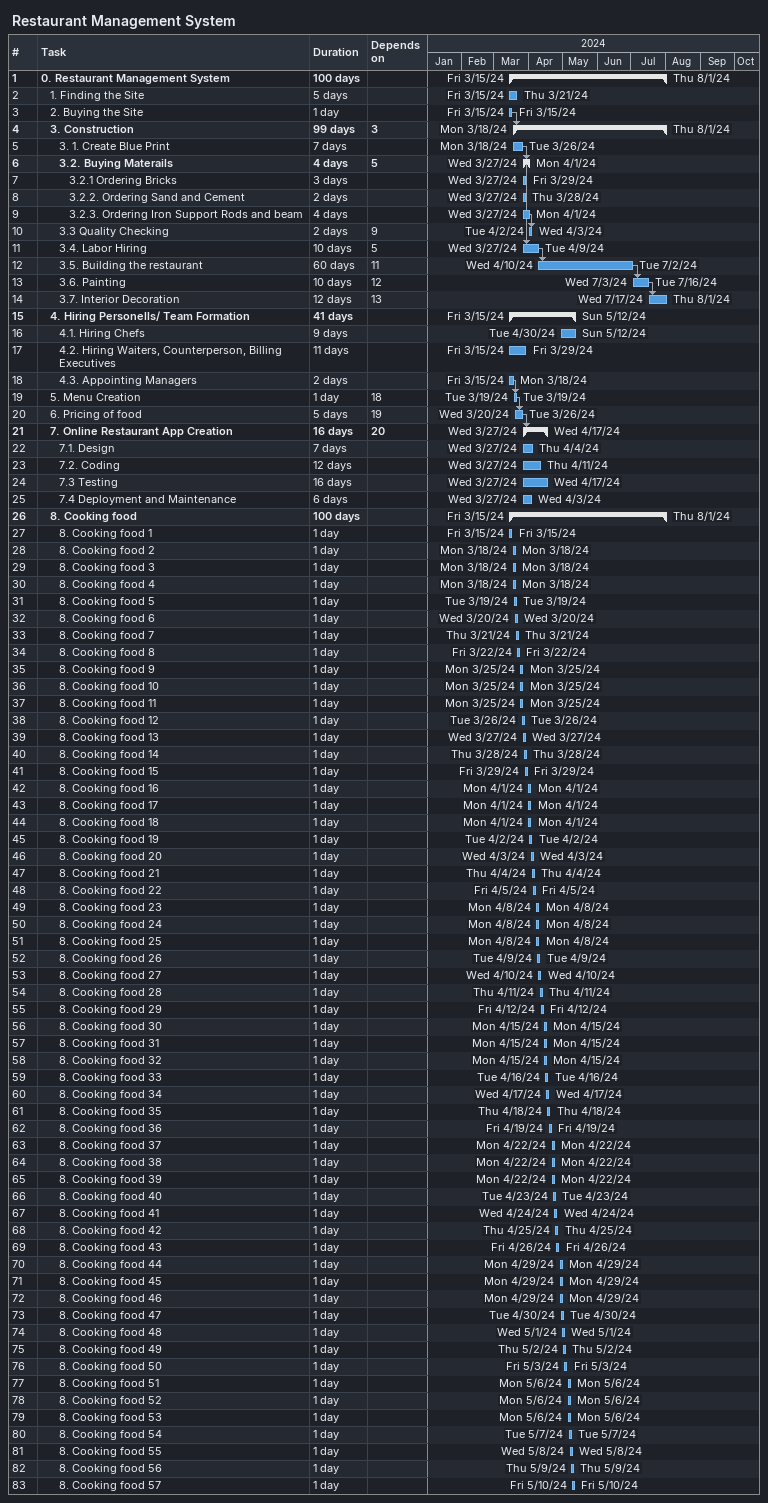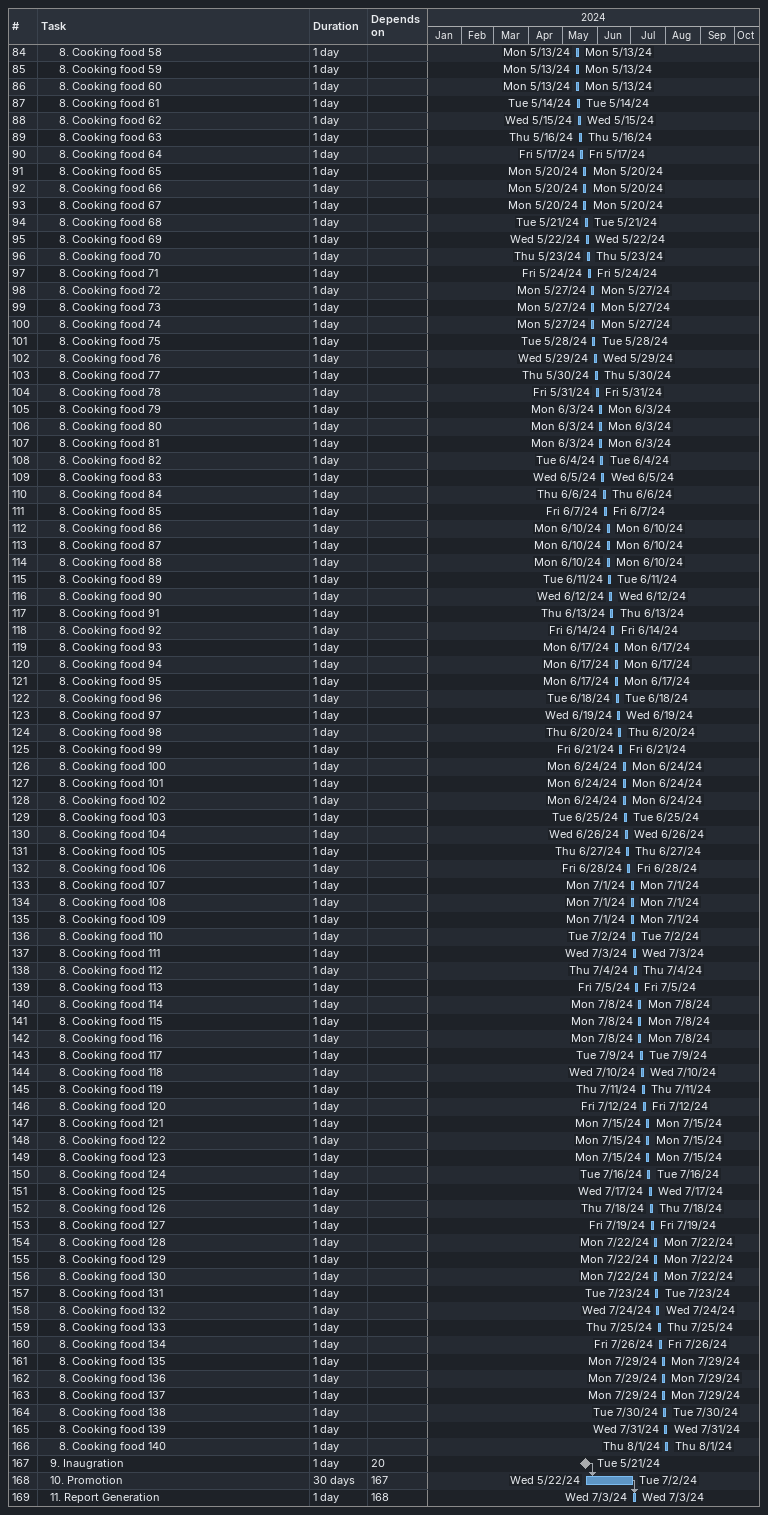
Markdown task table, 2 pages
Restaurant Management System

| ID | Level | Task | Duration | Start | Finish | Predecessors |
|---|---|---|---|---|---|---|
| 1 | 1 | **0. Restaurant Management System** | 100d | 2024-03-15 | 2024-08-01 |  |
| 2 | 2 | 1. Finding the Site | 5d | 2024-03-15 | 2024-03-21 |  |
| 3 | 2 | 2. Buying the Site | 1d | 2024-03-15 | 2024-03-15 |  |
| 4 | 2 | **3. Construction** | 99d | 2024-03-18 | 2024-08-01 | 3 |
| 5 | 3 | 3. 1. Create Blue Print | 7d | 2024-03-18 | 2024-03-26 |  |
| 6 | 3 | **3.2. Buying Materails** | 4d | 2024-03-27 | 2024-04-01 | 5 |
| 7 | 4 | 3.2.1 Ordering Bricks | 3d | 2024-03-27 | 2024-03-29 |  |
| 8 | 4 | 3.2.2. Ordering Sand and Cement | 2d | 2024-03-27 | 2024-03-28 |  |
| 9 | 4 | 3.2.3. Ordering Iron Support Rods and beam | 4d | 2024-03-27 | 2024-04-01 |  |
| 10 | 3 | 3.3 Quality Checking | 2d | 2024-04-02 | 2024-04-03 | 9 |
| 11 | 3 | 3.4. Labor Hiring | 10d | 2024-03-27 | 2024-04-09 | 5 |
| 12 | 3 | 3.5. Building the restaurant | 60d | 2024-04-10 | 2024-07-02 | 11 |
| 13 | 3 | 3.6. Painting | 10d | 2024-07-03 | 2024-07-16 | 12 |
| 14 | 3 | 3.7. Interior Decoration | 12d | 2024-07-17 | 2024-08-01 | 13 |
| 15 | 2 | **4. Hiring Personells/ Team Formation** | 41d | 2024-03-15 | 2024-05-12 |  |
| 16 | 3 | 4.1. Hiring Chefs | 9d | 2024-04-30 | 2024-05-12 |  |
| 17 | 3 | 4.2. Hiring Waiters, Counterperson, Billing Executives | 11d | 2024-03-15 | 2024-03-29 |  |
| 18 | 3 | 4.3. Appointing Managers | 2d | 2024-03-15 | 2024-03-18 |  |
| 19 | 2 | 5. Menu Creation | 1d | 2024-03-19 | 2024-03-19 | 18 |
| 20 | 2 | 6. Pricing of food | 5d | 2024-03-20 | 2024-03-26 | 19 |
| 21 | 2 | **7. Online Restaurant App Creation** | 16d | 2024-03-27 | 2024-04-17 | 20 |
| 22 | 3 | 7.1. Design | 7d | 2024-03-27 | 2024-04-04 |  |
| 23 | 3 | 7.2. Coding | 12d | 2024-03-27 | 2024-04-11 |  |
| 24 | 3 | 7.3 Testing | 16d | 2024-03-27 | 2024-04-17 |  |
| 25 | 3 | 7.4 Deployment and Maintenance | 6d | 2024-03-27 | 2024-04-03 |  |
| 26 | 2 | **8. Cooking food** | 100d | 2024-03-15 | 2024-08-01 |  |
| 27 | 3 | 8. Cooking food 1 | 1d | 2024-03-15 | 2024-03-15 |  |
| 28 | 3 | 8. Cooking food 2 | 1d | 2024-03-18 | 2024-03-18 |  |
| 29 | 3 | 8. Cooking food 3 | 1d | 2024-03-18 | 2024-03-18 |  |
| 30 | 3 | 8. Cooking food 4 | 1d | 2024-03-18 | 2024-03-18 |  |
| 31 | 3 | 8. Cooking food 5 | 1d | 2024-03-19 | 2024-03-19 |  |
| 32 | 3 | 8. Cooking food 6 | 1d | 2024-03-20 | 2024-03-20 |  |
| 33 | 3 | 8. Cooking food 7 | 1d | 2024-03-21 | 2024-03-21 |  |
| 34 | 3 | 8. Cooking food 8 | 1d | 2024-03-22 | 2024-03-22 |  |
| 35 | 3 | 8. Cooking food 9 | 1d | 2024-03-25 | 2024-03-25 |  |
| 36 | 3 | 8. Cooking food 10 | 1d | 2024-03-25 | 2024-03-25 |  |
| 37 | 3 | 8. Cooking food 11 | 1d | 2024-03-25 | 2024-03-25 |  |
| 38 | 3 | 8. Cooking food 12 | 1d | 2024-03-26 | 2024-03-26 |  |
| 39 | 3 | 8. Cooking food 13 | 1d | 2024-03-27 | 2024-03-27 |  |
| 40 | 3 | 8. Cooking food 14 | 1d | 2024-03-28 | 2024-03-28 |  |
| 41 | 3 | 8. Cooking food 15 | 1d | 2024-03-29 | 2024-03-29 |  |
| 42 | 3 | 8. Cooking food 16 | 1d | 2024-04-01 | 2024-04-01 |  |
| 43 | 3 | 8. Cooking food 17 | 1d | 2024-04-01 | 2024-04-01 |  |
| 44 | 3 | 8. Cooking food 18 | 1d | 2024-04-01 | 2024-04-01 |  |
| 45 | 3 | 8. Cooking food 19 | 1d | 2024-04-02 | 2024-04-02 |  |
| 46 | 3 | 8. Cooking food 20 | 1d | 2024-04-03 | 2024-04-03 |  |
| 47 | 3 | 8. Cooking food 21 | 1d | 2024-04-04 | 2024-04-04 |  |
| 48 | 3 | 8. Cooking food 22 | 1d | 2024-04-05 | 2024-04-05 |  |
| 49 | 3 | 8. Cooking food 23 | 1d | 2024-04-08 | 2024-04-08 |  |
| 50 | 3 | 8. Cooking food 24 | 1d | 2024-04-08 | 2024-04-08 |  |
| 51 | 3 | 8. Cooking food 25 | 1d | 2024-04-08 | 2024-04-08 |  |
| 52 | 3 | 8. Cooking food 26 | 1d | 2024-04-09 | 2024-04-09 |  |
| 53 | 3 | 8. Cooking food 27 | 1d | 2024-04-10 | 2024-04-10 |  |
| 54 | 3 | 8. Cooking food 28 | 1d | 2024-04-11 | 2024-04-11 |  |
| 55 | 3 | 8. Cooking food 29 | 1d | 2024-04-12 | 2024-04-12 |  |
| 56 | 3 | 8. Cooking food 30 | 1d | 2024-04-15 | 2024-04-15 |  |
| 57 | 3 | 8. Cooking food 31 | 1d | 2024-04-15 | 2024-04-15 |  |
| 58 | 3 | 8. Cooking food 32 | 1d | 2024-04-15 | 2024-04-15 |  |
| 59 | 3 | 8. Cooking food 33 | 1d | 2024-04-16 | 2024-04-16 |  |
| 60 | 3 | 8. Cooking food 34 | 1d | 2024-04-17 | 2024-04-17 |  |
| 61 | 3 | 8. Cooking food 35 | 1d | 2024-04-18 | 2024-04-18 |  |
| 62 | 3 | 8. Cooking food 36 | 1d | 2024-04-19 | 2024-04-19 |  |
| 63 | 3 | 8. Cooking food 37 | 1d | 2024-04-22 | 2024-04-22 |  |
| 64 | 3 | 8. Cooking food 38 | 1d | 2024-04-22 | 2024-04-22 |  |
| 65 | 3 | 8. Cooking food 39 | 1d | 2024-04-22 | 2024-04-22 |  |
| 66 | 3 | 8. Cooking food 40 | 1d | 2024-04-23 | 2024-04-23 |  |
| 67 | 3 | 8. Cooking food 41 | 1d | 2024-04-24 | 2024-04-24 |  |
| 68 | 3 | 8. Cooking food 42 | 1d | 2024-04-25 | 2024-04-25 |  |
| 69 | 3 | 8. Cooking food 43 | 1d | 2024-04-26 | 2024-04-26 |  |
| 70 | 3 | 8. Cooking food 44 | 1d | 2024-04-29 | 2024-04-29 |  |
| 71 | 3 | 8. Cooking food 45 | 1d | 2024-04-29 | 2024-04-29 |  |
| 72 | 3 | 8. Cooking food 46 | 1d | 2024-04-29 | 2024-04-29 |  |
| 73 | 3 | 8. Cooking food 47 | 1d | 2024-04-30 | 2024-04-30 |  |
| 74 | 3 | 8. Cooking food 48 | 1d | 2024-05-01 | 2024-05-01 |  |
| 75 | 3 | 8. Cooking food 49 | 1d | 2024-05-02 | 2024-05-02 |  |
| 76 | 3 | 8. Cooking food 50 | 1d | 2024-05-03 | 2024-05-03 |  |
| 77 | 3 | 8. Cooking food 51 | 1d | 2024-05-06 | 2024-05-06 |  |
| 78 | 3 | 8. Cooking food 52 | 1d | 2024-05-06 | 2024-05-06 |  |
| 79 | 3 | 8. Cooking food 53 | 1d | 2024-05-06 | 2024-05-06 |  |
| 80 | 3 | 8. Cooking food 54 | 1d | 2024-05-07 | 2024-05-07 |  |
| 81 | 3 | 8. Cooking food 55 | 1d | 2024-05-08 | 2024-05-08 |  |
| 82 | 3 | 8. Cooking food 56 | 1d | 2024-05-09 | 2024-05-09 |  |
| 83 | 3 | 8. Cooking food 57 | 1d | 2024-05-10 | 2024-05-10 |  |
| 84 | 3 | 8. Cooking food 58 | 1d | 2024-05-13 | 2024-05-13 |  |
| 85 | 3 | 8. Cooking food 59 | 1d | 2024-05-13 | 2024-05-13 |  |
| 86 | 3 | 8. Cooking food 60 | 1d | 2024-05-13 | 2024-05-13 |  |
| 87 | 3 | 8. Cooking food 61 | 1d | 2024-05-14 | 2024-05-14 |  |
| 88 | 3 | 8. Cooking food 62 | 1d | 2024-05-15 | 2024-05-15 |  |
| 89 | 3 | 8. Cooking food 63 | 1d | 2024-05-16 | 2024-05-16 |  |
| 90 | 3 | 8. Cooking food 64 | 1d | 2024-05-17 | 2024-05-17 |  |
| 91 | 3 | 8. Cooking food 65 | 1d | 2024-05-20 | 2024-05-20 |  |
| 92 | 3 | 8. Cooking food 66 | 1d | 2024-05-20 | 2024-05-20 |  |
| 93 | 3 | 8. Cooking food 67 | 1d | 2024-05-20 | 2024-05-20 |  |
| 94 | 3 | 8. Cooking food 68 | 1d | 2024-05-21 | 2024-05-21 |  |
| 95 | 3 | 8. Cooking food 69 | 1d | 2024-05-22 | 2024-05-22 |  |
| 96 | 3 | 8. Cooking food 70 | 1d | 2024-05-23 | 2024-05-23 |  |
| 97 | 3 | 8. Cooking food 71 | 1d | 2024-05-24 | 2024-05-24 |  |
| 98 | 3 | 8. Cooking food 72 | 1d | 2024-05-27 | 2024-05-27 |  |
| 99 | 3 | 8. Cooking food 73 | 1d | 2024-05-27 | 2024-05-27 |  |
| 100 | 3 | 8. Cooking food 74 | 1d | 2024-05-27 | 2024-05-27 |  |
| 101 | 3 | 8. Cooking food 75 | 1d | 2024-05-28 | 2024-05-28 |  |
| 102 | 3 | 8. Cooking food 76 | 1d | 2024-05-29 | 2024-05-29 |  |
| 103 | 3 | 8. Cooking food 77 | 1d | 2024-05-30 | 2024-05-30 |  |
| 104 | 3 | 8. Cooking food 78 | 1d | 2024-05-31 | 2024-05-31 |  |
| 105 | 3 | 8. Cooking food 79 | 1d | 2024-06-03 | 2024-06-03 |  |
| 106 | 3 | 8. Cooking food 80 | 1d | 2024-06-03 | 2024-06-03 |  |
| 107 | 3 | 8. Cooking food 81 | 1d | 2024-06-03 | 2024-06-03 |  |
| 108 | 3 | 8. Cooking food 82 | 1d | 2024-06-04 | 2024-06-04 |  |
| 109 | 3 | 8. Cooking food 83 | 1d | 2024-06-05 | 2024-06-05 |  |
| 110 | 3 | 8. Cooking food 84 | 1d | 2024-06-06 | 2024-06-06 |  |
| 111 | 3 | 8. Cooking food 85 | 1d | 2024-06-07 | 2024-06-07 |  |
| 112 | 3 | 8. Cooking food 86 | 1d | 2024-06-10 | 2024-06-10 |  |
| 113 | 3 | 8. Cooking food 87 | 1d | 2024-06-10 | 2024-06-10 |  |
| 114 | 3 | 8. Cooking food 88 | 1d | 2024-06-10 | 2024-06-10 |  |
| 115 | 3 | 8. Cooking food 89 | 1d | 2024-06-11 | 2024-06-11 |  |
| 116 | 3 | 8. Cooking food 90 | 1d | 2024-06-12 | 2024-06-12 |  |
| 117 | 3 | 8. Cooking food 91 | 1d | 2024-06-13 | 2024-06-13 |  |
| 118 | 3 | 8. Cooking food 92 | 1d | 2024-06-14 | 2024-06-14 |  |
| 119 | 3 | 8. Cooking food 93 | 1d | 2024-06-17 | 2024-06-17 |  |
| 120 | 3 | 8. Cooking food 94 | 1d | 2024-06-17 | 2024-06-17 |  |
| 121 | 3 | 8. Cooking food 95 | 1d | 2024-06-17 | 2024-06-17 |  |
| 122 | 3 | 8. Cooking food 96 | 1d | 2024-06-18 | 2024-06-18 |  |
| 123 | 3 | 8. Cooking food 97 | 1d | 2024-06-19 | 2024-06-19 |  |
| 124 | 3 | 8. Cooking food 98 | 1d | 2024-06-20 | 2024-06-20 |  |
| 125 | 3 | 8. Cooking food 99 | 1d | 2024-06-21 | 2024-06-21 |  |
| 126 | 3 | 8. Cooking food 100 | 1d | 2024-06-24 | 2024-06-24 |  |
| 127 | 3 | 8. Cooking food 101 | 1d | 2024-06-24 | 2024-06-24 |  |
| 128 | 3 | 8. Cooking food 102 | 1d | 2024-06-24 | 2024-06-24 |  |
| 129 | 3 | 8. Cooking food 103 | 1d | 2024-06-25 | 2024-06-25 |  |
| 130 | 3 | 8. Cooking food 104 | 1d | 2024-06-26 | 2024-06-26 |  |
| 131 | 3 | 8. Cooking food 105 | 1d | 2024-06-27 | 2024-06-27 |  |
| 132 | 3 | 8. Cooking food 106 | 1d | 2024-06-28 | 2024-06-28 |  |
| 133 | 3 | 8. Cooking food 107 | 1d | 2024-07-01 | 2024-07-01 |  |
| 134 | 3 | 8. Cooking food 108 | 1d | 2024-07-01 | 2024-07-01 |  |
| 135 | 3 | 8. Cooking food 109 | 1d | 2024-07-01 | 2024-07-01 |  |
| 136 | 3 | 8. Cooking food 110 | 1d | 2024-07-02 | 2024-07-02 |  |
| 137 | 3 | 8. Cooking food 111 | 1d | 2024-07-03 | 2024-07-03 |  |
| 138 | 3 | 8. Cooking food 112 | 1d | 2024-07-04 | 2024-07-04 |  |
| 139 | 3 | 8. Cooking food 113 | 1d | 2024-07-05 | 2024-07-05 |  |
| 140 | 3 | 8. Cooking food 114 | 1d | 2024-07-08 | 2024-07-08 |  |
| 141 | 3 | 8. Cooking food 115 | 1d | 2024-07-08 | 2024-07-08 |  |
| 142 | 3 | 8. Cooking food 116 | 1d | 2024-07-08 | 2024-07-08 |  |
| 143 | 3 | 8. Cooking food 117 | 1d | 2024-07-09 | 2024-07-09 |  |
| 144 | 3 | 8. Cooking food 118 | 1d | 2024-07-10 | 2024-07-10 |  |
| 145 | 3 | 8. Cooking food 119 | 1d | 2024-07-11 | 2024-07-11 |  |
| 146 | 3 | 8. Cooking food 120 | 1d | 2024-07-12 | 2024-07-12 |  |
| 147 | 3 | 8. Cooking food 121 | 1d | 2024-07-15 | 2024-07-15 |  |
| 148 | 3 | 8. Cooking food 122 | 1d | 2024-07-15 | 2024-07-15 |  |
| 149 | 3 | 8. Cooking food 123 | 1d | 2024-07-15 | 2024-07-15 |  |
| 150 | 3 | 8. Cooking food 124 | 1d | 2024-07-16 | 2024-07-16 |  |
| 151 | 3 | 8. Cooking food 125 | 1d | 2024-07-17 | 2024-07-17 |  |
| 152 | 3 | 8. Cooking food 126 | 1d | 2024-07-18 | 2024-07-18 |  |
| 153 | 3 | 8. Cooking food 127 | 1d | 2024-07-19 | 2024-07-19 |  |
| 154 | 3 | 8. Cooking food 128 | 1d | 2024-07-22 | 2024-07-22 |  |
| 155 | 3 | 8. Cooking food 129 | 1d | 2024-07-22 | 2024-07-22 |  |
| 156 | 3 | 8. Cooking food 130 | 1d | 2024-07-22 | 2024-07-22 |  |
| 157 | 3 | 8. Cooking food 131 | 1d | 2024-07-23 | 2024-07-23 |  |
| 158 | 3 | 8. Cooking food 132 | 1d | 2024-07-24 | 2024-07-24 |  |
| 159 | 3 | 8. Cooking food 133 | 1d | 2024-07-25 | 2024-07-25 |  |
| 160 | 3 | 8. Cooking food 134 | 1d | 2024-07-26 | 2024-07-26 |  |
| 161 | 3 | 8. Cooking food 135 | 1d | 2024-07-29 | 2024-07-29 |  |
| 162 | 3 | 8. Cooking food 136 | 1d | 2024-07-29 | 2024-07-29 |  |
| 163 | 3 | 8. Cooking food 137 | 1d | 2024-07-29 | 2024-07-29 |  |
| 164 | 3 | 8. Cooking food 138 | 1d | 2024-07-30 | 2024-07-30 |  |
| 165 | 3 | 8. Cooking food 139 | 1d | 2024-07-31 | 2024-07-31 |  |
| 166 | 3 | 8. Cooking food 140 | 1d | 2024-08-01 | 2024-08-01 |  |
| 167 | 2 | 9. Inaugration | 1d | 2024-05-21 | 2024-05-21 | 20 |
| 168 | 2 | 10. Promotion | 30d | 2024-05-22 | 2024-07-02 | 167 |
| 169 | 2 | 11. Report Generation | 1d | 2024-07-03 | 2024-07-03 | 168 |
